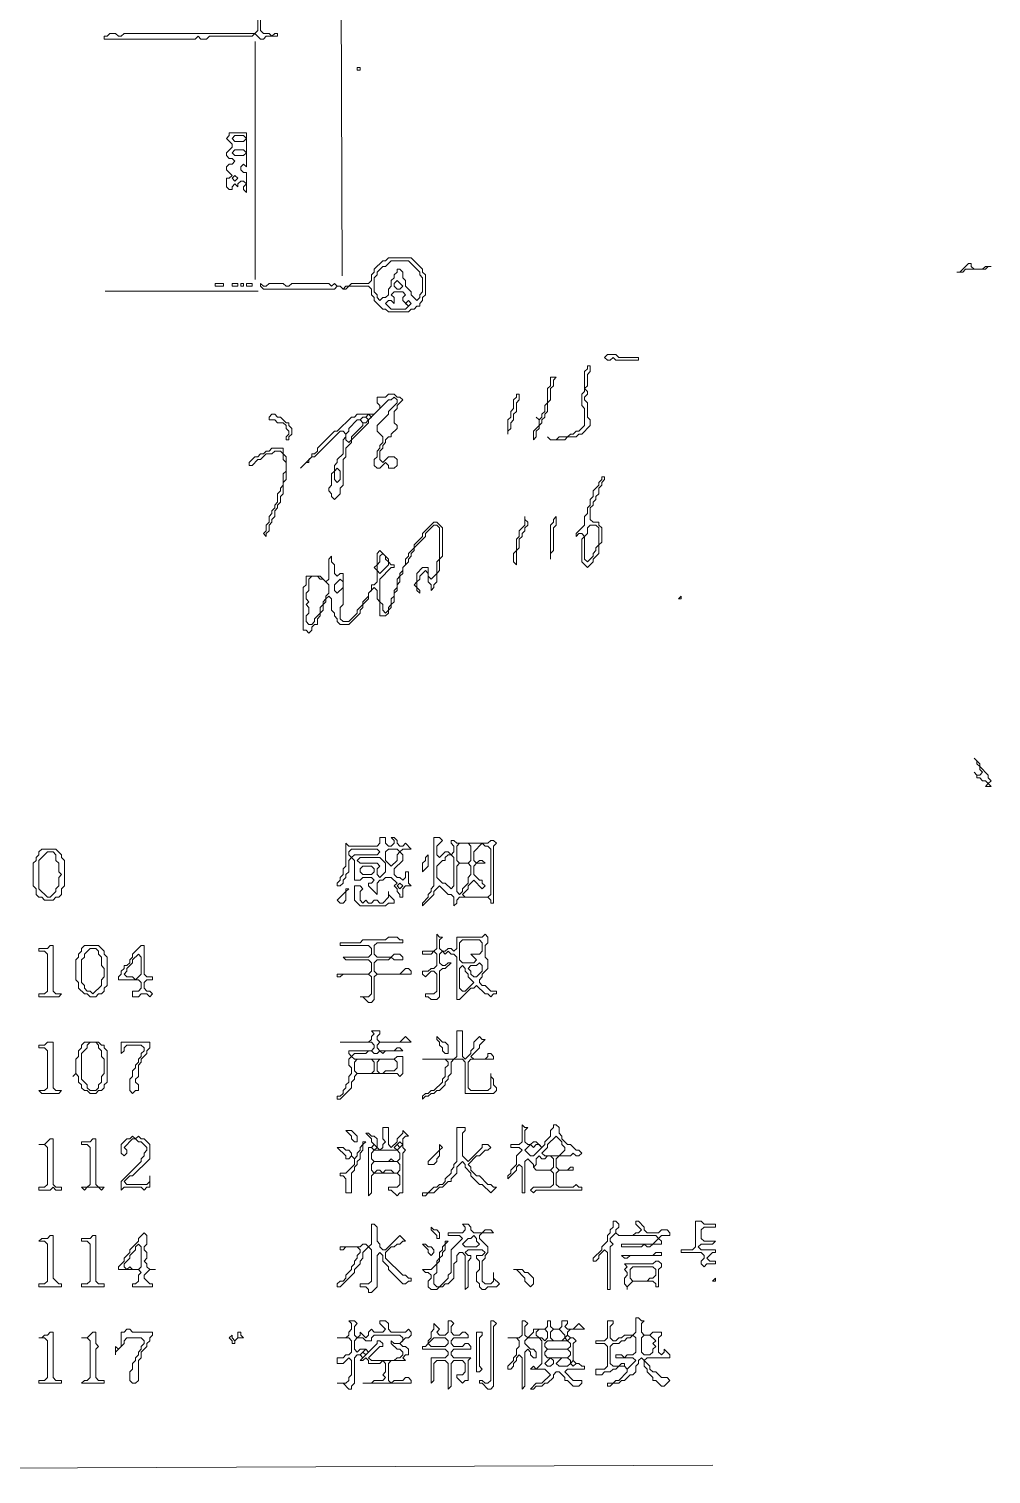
# Model space of a CAD drawing. Extents: x 10 to 1971, y 11 to 1392.
# Drawn here: x 1632 to 1971, y 26 to 535 of the extents above; entities that cross this region are included whole.
import ezdxf

# ---------------------------------------------------------------- set-up
doc = ezdxf.new("R2010")
doc.units = 0
for name, color, linetype, lineweight in [('TEXT_FALLBACK_OUTLINE', 2, 'Continuous', 0), ('TRACE_STRAIGHT', 5, 'Continuous', 0), ('TRACE_TEXT_SYMBOL', 6, 'Continuous', 0)]:
    doc.layers.add(name, color=color, linetype=linetype, lineweight=lineweight)

msp = doc.modelspace()

# ---------------------------------------------------------------- linework, layer by layer
at = {"layer": 'TEXT_FALLBACK_OUTLINE', "color": 2}
for points in [[(1703, 498), (1703, 497), (1702, 496), (1704, 494), (1704, 493), (1702, 491), (1702, 490), (1703, 489), (1704, 489), (1705, 488), (1704, 487), (1703, 487), (1702, 486), (1702, 485), (1704, 483), (1703, 482), (1702, 482), (1702, 479), (1703, 478), (1704, 478), (1704, 479), (1705, 480), (1706, 479), (1706, 480), (1707, 481), (1708, 481), (1709, 480), (1708, 479), (1708, 478), (1709, 477), (1709, 484), (1708, 484), (1707, 485), (1707, 486), (1708, 487), (1709, 486), (1709, 498)], [(1704, 496), (1705, 497), (1708, 497), (1709, 496), (1708, 495), (1705, 495)], [(1704, 491), (1705, 492), (1708, 492), (1709, 491), (1708, 490), (1705, 490)], [(1704, 482), (1705, 483), (1706, 482), (1705, 481)], [(1718, 387), (1717, 386), (1716, 386), (1715, 385), (1714, 385), (1713, 384), (1712, 384), (1710, 382), (1710, 381), (1711, 381), (1713, 383), (1714, 383), (1716, 385), (1718, 385), (1719, 386), (1721, 386), (1722, 385), (1722, 383), (1723, 382), (1723, 379), (1722, 378), (1722, 374), (1721, 373), (1721, 372), (1720, 371), (1720, 368), (1719, 367), (1719, 366), (1718, 365), (1718, 364), (1717, 363), (1717, 361), (1716, 360), (1716, 358), (1715, 357), (1716, 356), (1716, 357), (1717, 358), (1717, 360), (1718, 361), (1718, 362), (1719, 363), (1719, 365), (1720, 366), (1720, 367), (1721, 368), (1721, 370), (1722, 371), (1722, 375), (1723, 376), (1723, 384), (1722, 385), (1722, 387)], [(1834, 377), (1834, 376), (1833, 375), (1833, 374), (1831, 372), (1831, 370), (1830, 369), (1830, 367), (1829, 366), (1829, 364), (1828, 363), (1828, 360), (1825, 357), (1825, 356), (1826, 357), (1827, 357), (1828, 356), (1827, 355), (1827, 347), (1829, 345), (1831, 347), (1831, 348), (1833, 350), (1833, 353), (1834, 354), (1834, 359), (1833, 360), (1833, 361), (1831, 361), (1830, 362), (1830, 366), (1831, 367), (1831, 368), (1832, 369), (1832, 370), (1833, 371), (1833, 373), (1834, 374), (1834, 375), (1835, 376), (1835, 377)], [(1807, 363), (1807, 360), (1805, 358), (1805, 356), (1804, 355), (1804, 351), (1803, 350), (1803, 347), (1804, 346), (1804, 351), (1805, 352), (1805, 355), (1806, 356), (1806, 357), (1807, 358), (1807, 359), (1808, 360), (1808, 361), (1807, 362)], [(1818, 363), (1817, 362), (1817, 361), (1816, 360), (1816, 348), (1816, 350), (1817, 351), (1817, 359), (1818, 360)], [(1829, 359), (1830, 360), (1832, 360), (1833, 359), (1833, 353), (1832, 352), (1832, 351), (1831, 350), (1831, 349), (1829, 347), (1828, 348), (1828, 356), (1829, 357)], [(1756, 349), (1757, 350), (1758, 349), (1758, 348), (1759, 347), (1759, 346), (1756, 343), (1755, 344), (1755, 346), (1756, 347)], [(1731, 341), (1732, 342), (1734, 342), (1735, 341), (1736, 341), (1738, 339), (1738, 336), (1737, 335), (1737, 334), (1736, 333), (1736, 332), (1735, 331), (1735, 329), (1733, 327), (1733, 326), (1732, 325), (1731, 325), (1730, 326), (1730, 328), (1731, 329), (1731, 331), (1730, 332), (1731, 333), (1730, 334), (1730, 336), (1731, 337)], [(1742, 341), (1743, 340), (1743, 338), (1741, 336), (1740, 337), (1740, 339)], [(1775, 250), (1775, 233), (1774, 232), (1774, 231), (1773, 230), (1773, 229), (1771, 227), (1771, 226), (1775, 230), (1775, 231), (1777, 233), (1780, 230), (1781, 230), (1782, 229), (1782, 226), (1783, 227), (1783, 228), (1784, 229), (1794, 229), (1795, 228), (1795, 227), (1796, 227), (1796, 247), (1797, 248), (1796, 249), (1795, 249), (1794, 248), (1783, 248), (1782, 249), (1781, 249), (1781, 248), (1782, 247), (1782, 245), (1781, 244), (1780, 245), (1779, 245), (1777, 243), (1776, 244), (1776, 247), (1778, 249), (1777, 250)], [(1637, 246), (1636, 245), (1636, 244), (1635, 243), (1635, 242), (1634, 241), (1634, 233), (1635, 232), (1635, 230), (1636, 229), (1637, 229), (1638, 228), (1641, 228), (1642, 229), (1643, 229), (1644, 230), (1644, 232), (1645, 233), (1645, 242), (1644, 243), (1644, 244), (1642, 246)], [(1639, 245), (1641, 245), (1642, 244), (1642, 242), (1643, 241), (1643, 238), (1644, 237), (1643, 236), (1643, 233), (1642, 232), (1642, 231), (1640, 229), (1639, 229), (1636, 232), (1636, 242)], [(1745, 245), (1746, 246), (1755, 246), (1756, 245), (1755, 244), (1747, 244), (1746, 243), (1745, 244)], [(1758, 245), (1759, 246), (1762, 246), (1763, 245), (1762, 244), (1762, 242), (1760, 240), (1758, 242)], [(1783, 247), (1784, 248), (1787, 248), (1788, 247), (1788, 242), (1787, 241), (1784, 241), (1783, 242)], [(1792, 248), (1793, 247), (1794, 247), (1795, 246), (1795, 230), (1794, 229), (1786, 229), (1785, 230), (1787, 232), (1787, 233), (1789, 235), (1792, 232), (1793, 233), (1792, 234), (1792, 235), (1791, 235), (1789, 237), (1789, 240), (1790, 241), (1793, 241), (1792, 242), (1791, 242), (1790, 241), (1789, 242), (1789, 245)], [(1748, 242), (1749, 243), (1756, 243), (1758, 241), (1758, 238), (1756, 236), (1755, 237), (1755, 239), (1756, 240), (1755, 241), (1749, 241)], [(1749, 239), (1750, 240), (1753, 240), (1754, 239), (1754, 238), (1753, 237), (1750, 237), (1749, 238)], [(1773, 244), (1772, 243), (1772, 242), (1771, 241), (1771, 238), (1773, 240)], [(1779, 243), (1780, 244), (1781, 244), (1782, 243), (1782, 233), (1781, 232), (1779, 234), (1778, 234), (1776, 236), (1776, 240), (1778, 242), (1779, 242)], [(1783, 240), (1784, 241), (1787, 241), (1788, 240), (1788, 237), (1787, 236), (1787, 234), (1785, 232), (1785, 231), (1784, 230), (1783, 231)], [(1762, 233), (1763, 234), (1764, 233), (1763, 232)], [(1744, 232), (1744, 231), (1741, 228), (1742, 227), (1743, 227), (1744, 228), (1744, 231), (1745, 232)], [(1747, 233), (1747, 228), (1749, 226), (1758, 226), (1759, 227), (1761, 227), (1761, 228), (1759, 230), (1759, 231), (1759, 229), (1757, 227), (1756, 227), (1755, 228), (1754, 228), (1753, 227), (1752, 227), (1751, 228), (1750, 227), (1749, 228), (1749, 231), (1750, 232), (1749, 233)], [(1759, 215), (1758, 214), (1750, 214), (1749, 213), (1742, 213), (1742, 212), (1752, 212), (1753, 211), (1753, 209), (1752, 208), (1743, 208), (1744, 207), (1752, 207), (1753, 206), (1753, 203), (1752, 202), (1741, 202), (1741, 201), (1742, 201), (1743, 202), (1752, 202), (1753, 201), (1753, 195), (1752, 194), (1749, 194), (1750, 194), (1752, 192), (1753, 192), (1754, 193), (1754, 201), (1755, 202), (1767, 202), (1767, 203), (1766, 204), (1765, 204), (1763, 202), (1755, 202), (1754, 203), (1754, 206), (1755, 207), (1759, 207), (1760, 208), (1761, 207), (1764, 207), (1764, 208), (1763, 209), (1761, 209), (1760, 208), (1755, 208), (1754, 209), (1754, 212), (1755, 213), (1764, 213), (1764, 214), (1763, 214), (1762, 215)], [(1784, 213), (1785, 214), (1791, 214), (1792, 213), (1792, 210), (1791, 209), (1788, 209), (1790, 207), (1789, 206), (1785, 206), (1784, 207)], [(1640, 212), (1639, 211), (1636, 211), (1636, 210), (1638, 210), (1639, 209), (1639, 196), (1638, 195), (1636, 195), (1636, 194), (1643, 194), (1644, 195), (1642, 195), (1641, 196), (1641, 212)], [(1652, 212), (1651, 211), (1651, 210), (1650, 209), (1650, 208), (1649, 207), (1649, 200), (1650, 199), (1650, 197), (1652, 195), (1653, 195), (1654, 194), (1656, 194), (1657, 195), (1658, 195), (1659, 196), (1659, 197), (1660, 198), (1660, 208), (1659, 209), (1659, 210), (1657, 212)], [(1654, 211), (1656, 211), (1657, 210), (1657, 209), (1658, 208), (1658, 205), (1659, 204), (1659, 201), (1658, 200), (1658, 198), (1655, 195), (1654, 196), (1653, 196), (1652, 197), (1652, 198), (1651, 199), (1651, 207), (1652, 208), (1652, 209)], [(1672, 212), (1669, 209), (1669, 208), (1668, 207), (1668, 206), (1667, 205), (1666, 205), (1666, 204), (1665, 203), (1665, 202), (1664, 201), (1664, 200), (1671, 200), (1672, 199), (1672, 197), (1671, 196), (1669, 196), (1669, 194), (1671, 194), (1672, 195), (1674, 195), (1675, 194), (1676, 195), (1675, 196), (1674, 196), (1673, 197), (1673, 199), (1674, 200), (1676, 200), (1676, 201), (1674, 201), (1673, 202), (1673, 212)], [(1671, 209), (1672, 208), (1672, 202), (1670, 200), (1669, 201), (1667, 201), (1666, 202), (1667, 203), (1667, 204), (1669, 206), (1669, 207)], [(1784, 204), (1785, 205), (1786, 204), (1786, 203), (1787, 202), (1787, 201), (1789, 199), (1786, 196), (1785, 196), (1784, 197)], [(1790, 205), (1791, 206), (1792, 205), (1792, 203), (1790, 201), (1789, 201), (1788, 202), (1788, 203), (1787, 204), (1788, 205)], [(1639, 178), (1638, 177), (1636, 177), (1636, 176), (1638, 176), (1639, 175), (1639, 162), (1638, 161), (1636, 161), (1637, 160), (1643, 160), (1644, 161), (1642, 161), (1641, 162), (1641, 178)], [(1652, 178), (1651, 177), (1651, 176), (1650, 175), (1650, 173), (1649, 172), (1649, 167), (1648, 166), (1649, 167), (1650, 166), (1650, 164), (1651, 163), (1651, 162), (1652, 161), (1653, 161), (1654, 160), (1656, 160), (1657, 161), (1658, 161), (1659, 162), (1659, 163), (1660, 164), (1660, 175), (1659, 176), (1659, 177), (1658, 177), (1657, 178)], [(1653, 177), (1654, 178), (1656, 178), (1657, 177), (1657, 176), (1658, 175), (1658, 173), (1659, 172), (1659, 167), (1658, 166), (1658, 164), (1657, 163), (1657, 162), (1656, 161), (1654, 161), (1653, 162), (1653, 163), (1651, 165), (1651, 174), (1653, 176)], [(1665, 178), (1665, 174), (1666, 175), (1666, 176), (1667, 177), (1672, 177), (1673, 176), (1673, 175), (1672, 174), (1672, 173), (1671, 172), (1671, 171), (1670, 170), (1670, 169), (1669, 168), (1669, 166), (1668, 165), (1668, 161), (1669, 160), (1670, 161), (1671, 161), (1671, 163), (1670, 164), (1670, 165), (1671, 166), (1671, 170), (1672, 171), (1672, 172), (1674, 174), (1674, 175), (1675, 176), (1675, 178)], [(1776, 180), (1776, 179), (1777, 178), (1777, 177), (1778, 176), (1778, 175), (1779, 174), (1780, 174), (1780, 177), (1779, 178), (1778, 178)], [(1747, 171), (1748, 172), (1753, 172), (1754, 171), (1754, 168), (1753, 167), (1748, 167), (1747, 168)], [(1755, 171), (1756, 172), (1761, 172), (1762, 171), (1762, 169), (1761, 168), (1758, 168), (1757, 167), (1756, 167), (1755, 168)], [(1757, 148), (1757, 144), (1758, 143), (1757, 142), (1757, 141), (1756, 140), (1755, 141), (1755, 144), (1754, 145), (1753, 145), (1752, 146), (1751, 146), (1753, 144), (1753, 143), (1754, 142), (1753, 141), (1752, 141), (1752, 124), (1753, 125), (1753, 131), (1754, 132), (1762, 132), (1763, 131), (1763, 128), (1762, 127), (1759, 127), (1759, 126), (1760, 126), (1762, 124), (1763, 125), (1764, 125), (1764, 139), (1765, 140), (1764, 141), (1764, 144), (1765, 145), (1766, 145), (1764, 147), (1764, 146), (1762, 144), (1762, 143), (1760, 141), (1759, 142), (1759, 148)], [(1783, 148), (1783, 136), (1782, 135), (1782, 134), (1781, 133), (1781, 132), (1779, 130), (1779, 129), (1778, 128), (1777, 128), (1776, 127), (1775, 127), (1773, 125), (1771, 125), (1771, 124), (1772, 124), (1773, 125), (1775, 125), (1777, 127), (1778, 127), (1780, 129), (1781, 129), (1781, 130), (1783, 132), (1783, 134), (1785, 136), (1786, 135), (1786, 134), (1788, 132), (1788, 131), (1791, 128), (1792, 128), (1795, 125), (1797, 127), (1796, 127), (1795, 128), (1794, 128), (1791, 131), (1790, 131), (1788, 133), (1788, 134), (1787, 135), (1790, 138), (1791, 138), (1793, 140), (1794, 140), (1795, 141), (1794, 142), (1792, 142), (1792, 141), (1787, 136), (1785, 138), (1785, 146), (1786, 147), (1786, 148)], [(1640, 144), (1638, 142), (1636, 142), (1638, 142), (1639, 141), (1639, 128), (1638, 127), (1636, 127), (1636, 126), (1640, 126), (1641, 127), (1642, 126), (1644, 126), (1644, 127), (1642, 127), (1641, 128), (1641, 144)], [(1655, 144), (1654, 143), (1651, 143), (1651, 142), (1653, 142), (1654, 141), (1654, 128), (1653, 127), (1651, 127), (1652, 126), (1653, 127), (1657, 127), (1658, 126), (1659, 127), (1657, 127), (1656, 128), (1656, 144)], [(1669, 145), (1668, 144), (1667, 144), (1665, 142), (1665, 139), (1666, 138), (1667, 139), (1667, 140), (1666, 141), (1669, 144), (1670, 144), (1671, 143), (1672, 143), (1674, 141), (1674, 140), (1673, 139), (1673, 138), (1672, 137), (1672, 136), (1665, 129), (1665, 126), (1666, 127), (1672, 127), (1673, 126), (1674, 127), (1675, 127), (1675, 131), (1675, 129), (1674, 128), (1667, 128), (1666, 129), (1668, 131), (1669, 131), (1675, 137), (1675, 142), (1673, 144), (1672, 144), (1671, 145), (1670, 144)], [(1750, 143), (1750, 142), (1749, 141), (1749, 140), (1748, 139), (1748, 138), (1747, 137), (1746, 138), (1746, 139), (1745, 140), (1744, 140), (1743, 141), (1741, 141), (1744, 138), (1744, 137), (1745, 137), (1746, 138), (1747, 137), (1747, 135), (1744, 132), (1742, 132), (1742, 131), (1743, 131), (1744, 130), (1744, 125), (1746, 125), (1746, 132), (1747, 133), (1747, 134), (1748, 135), (1748, 136), (1749, 137), (1749, 139), (1750, 140), (1750, 142), (1751, 143)], [(1744, 147), (1746, 145), (1746, 144), (1747, 143), (1748, 143), (1748, 145), (1746, 147)], [(1762, 142), (1763, 143), (1764, 142), (1763, 141)], [(1818, 145), (1820, 143), (1820, 142), (1821, 141), (1821, 140), (1819, 138), (1814, 138), (1813, 139), (1815, 141), (1815, 142)], [(1753, 141), (1754, 142), (1755, 141), (1754, 140)], [(1753, 139), (1754, 140), (1762, 140), (1763, 139), (1763, 137), (1762, 136), (1761, 136), (1760, 137), (1759, 136), (1754, 136), (1753, 137)], [(1761, 141), (1762, 142), (1763, 141), (1762, 140)], [(1777, 142), (1777, 140), (1773, 136), (1773, 135), (1775, 135), (1776, 136), (1776, 137), (1777, 138), (1777, 140), (1778, 141)], [(1809, 142), (1810, 141), (1811, 142), (1812, 142), (1813, 141), (1810, 138), (1809, 138), (1807, 140)], [(1811, 137), (1812, 138), (1813, 137), (1814, 137), (1815, 138), (1816, 138), (1817, 137), (1817, 134), (1816, 133), (1811, 133), (1810, 134), (1811, 135)], [(1753, 135), (1754, 136), (1762, 136), (1763, 135), (1763, 133), (1762, 132), (1761, 132), (1760, 133), (1758, 133), (1757, 132), (1756, 133), (1755, 133), (1754, 132), (1753, 133)], [(1774, 113), (1774, 112), (1776, 110), (1776, 109), (1777, 109), (1777, 111), (1776, 112), (1775, 112)], [(1838, 115), (1838, 113), (1837, 112), (1837, 111), (1836, 110), (1836, 108), (1834, 106), (1834, 105), (1831, 102), (1831, 101), (1832, 101), (1833, 102), (1833, 103), (1835, 105), (1836, 104), (1836, 91), (1837, 91), (1837, 106), (1838, 107), (1837, 108), (1837, 109), (1839, 111), (1840, 110), (1853, 110), (1854, 109), (1852, 107), (1841, 107), (1841, 106), (1848, 106), (1849, 107), (1850, 106), (1851, 106), (1852, 107), (1855, 107), (1855, 108), (1854, 109), (1855, 110), (1858, 110), (1858, 111), (1857, 112), (1855, 112), (1854, 111), (1850, 111), (1849, 112), (1849, 113), (1847, 115), (1846, 115), (1846, 114), (1848, 112), (1847, 111), (1846, 111), (1845, 110), (1840, 110), (1839, 111), (1839, 112), (1840, 113), (1840, 114), (1839, 115)], [(1867, 115), (1867, 106), (1866, 105), (1862, 105), (1862, 104), (1869, 104), (1870, 103), (1870, 102), (1869, 101), (1869, 100), (1870, 99), (1871, 100), (1874, 100), (1874, 101), (1872, 101), (1871, 102), (1873, 104), (1874, 104), (1874, 105), (1869, 105), (1868, 106), (1869, 107), (1873, 107), (1874, 108), (1870, 108), (1869, 109), (1869, 112), (1870, 113), (1874, 113), (1874, 114), (1870, 114), (1869, 115)], [(1640, 110), (1639, 109), (1637, 109), (1636, 108), (1638, 108), (1639, 107), (1639, 94), (1638, 93), (1636, 93), (1636, 92), (1644, 92), (1644, 93), (1643, 93), (1641, 95), (1641, 110)], [(1655, 110), (1654, 109), (1651, 109), (1651, 108), (1653, 108), (1654, 107), (1654, 94), (1653, 93), (1651, 93), (1651, 92), (1659, 92), (1659, 93), (1657, 93), (1656, 94), (1656, 110)], [(1673, 111), (1671, 109), (1671, 108), (1668, 105), (1668, 104), (1666, 102), (1666, 101), (1664, 99), (1664, 98), (1671, 98), (1672, 97), (1671, 96), (1671, 94), (1670, 93), (1669, 93), (1669, 92), (1676, 92), (1676, 93), (1675, 93), (1673, 95), (1673, 96), (1675, 98), (1677, 98), (1675, 98), (1674, 99), (1674, 100), (1673, 101), (1674, 102), (1674, 104), (1673, 105), (1673, 106), (1674, 107), (1674, 110)], [(1670, 106), (1671, 107), (1672, 106), (1672, 99), (1671, 98), (1669, 98), (1668, 99), (1667, 98), (1666, 99), (1666, 100), (1668, 102), (1668, 103), (1670, 105)], [(1771, 107), (1773, 105), (1773, 104), (1774, 103), (1775, 104), (1775, 105), (1774, 106), (1773, 106), (1772, 107)], [(1788, 109), (1789, 110), (1790, 109), (1790, 108), (1791, 107), (1790, 106), (1786, 106), (1785, 107), (1787, 109)], [(1853, 104), (1852, 103), (1841, 103), (1842, 102), (1843, 102), (1844, 103), (1855, 103), (1855, 104)], [(1803, 98), (1804, 98), (1807, 95), (1807, 94), (1809, 92), (1810, 93), (1810, 95), (1808, 97), (1807, 97), (1806, 98)], [(1853, 101), (1852, 100), (1842, 100), (1843, 99), (1842, 98), (1843, 97), (1843, 96), (1842, 95), (1842, 93), (1843, 92), (1843, 91), (1843, 92), (1845, 94), (1852, 94), (1853, 93), (1853, 92), (1854, 92), (1854, 98), (1855, 99), (1855, 100), (1854, 101)], [(1844, 98), (1845, 99), (1852, 99), (1853, 98), (1853, 96), (1852, 95), (1851, 95), (1850, 94), (1845, 94), (1844, 95)], [(1874, 95), (1873, 94), (1874, 94)], [(1667, 77), (1666, 76), (1665, 76), (1665, 71), (1664, 70), (1663, 71), (1663, 68), (1663, 69), (1666, 72), (1666, 73), (1667, 74), (1672, 74), (1673, 73), (1673, 72), (1672, 71), (1672, 70), (1671, 69), (1671, 68), (1670, 67), (1670, 66), (1669, 65), (1669, 63), (1668, 62), (1668, 59), (1669, 58), (1670, 58), (1671, 59), (1671, 66), (1672, 67), (1672, 69), (1674, 71), (1674, 72), (1675, 73), (1675, 74), (1676, 75), (1676, 76), (1669, 76), (1668, 77)], [(1780, 80), (1780, 76), (1779, 75), (1777, 75), (1776, 76), (1777, 77), (1775, 79), (1775, 77), (1774, 76), (1774, 74), (1773, 73), (1773, 72), (1772, 71), (1771, 71), (1771, 70), (1779, 70), (1780, 69), (1780, 68), (1779, 67), (1774, 67), (1774, 58), (1775, 59), (1775, 65), (1776, 66), (1779, 66), (1780, 65), (1780, 56), (1781, 57), (1781, 65), (1782, 66), (1785, 66), (1786, 65), (1786, 62), (1785, 61), (1783, 61), (1783, 60), (1785, 58), (1786, 59), (1787, 59), (1787, 66), (1788, 67), (1782, 67), (1781, 68), (1781, 69), (1782, 70), (1788, 70), (1788, 71), (1787, 72), (1786, 72), (1785, 71), (1782, 71), (1781, 72), (1781, 73), (1782, 74), (1787, 74), (1787, 75), (1786, 76), (1785, 76), (1784, 75), (1782, 75), (1781, 76), (1781, 78), (1782, 79), (1781, 80)], [(1795, 80), (1795, 59), (1794, 58), (1793, 58), (1792, 59), (1791, 59), (1791, 58), (1792, 58), (1794, 56), (1795, 56), (1796, 57), (1796, 78), (1797, 79), (1796, 80)], [(1811, 76), (1812, 77), (1814, 77), (1815, 76), (1815, 74), (1814, 73), (1813, 74), (1812, 74), (1811, 75)], [(1816, 76), (1817, 77), (1819, 77), (1821, 75), (1821, 74), (1820, 73), (1817, 73), (1816, 74)], [(1640, 76), (1639, 75), (1638, 75), (1637, 74), (1636, 74), (1638, 74), (1639, 73), (1639, 60), (1638, 59), (1636, 59), (1636, 58), (1644, 58), (1644, 59), (1642, 59), (1641, 60), (1641, 76)], [(1655, 76), (1653, 74), (1651, 74), (1653, 74), (1654, 73), (1654, 60), (1653, 59), (1652, 59), (1651, 58), (1659, 58), (1659, 59), (1657, 59), (1656, 60), (1656, 70), (1657, 71), (1656, 72), (1656, 76)], [(1753, 74), (1754, 75), (1763, 75), (1764, 74), (1764, 73), (1763, 72), (1761, 72), (1760, 73), (1760, 72), (1762, 70), (1763, 70), (1764, 69), (1764, 68), (1763, 67), (1762, 67), (1761, 66), (1753, 66), (1752, 67), (1756, 71), (1757, 71), (1757, 72), (1756, 73), (1755, 73), (1755, 72), (1752, 69), (1751, 70), (1749, 70), (1748, 69), (1747, 70), (1747, 73), (1748, 74), (1750, 74), (1751, 73), (1753, 73)], [(1775, 74), (1779, 74), (1780, 73), (1780, 72), (1779, 71), (1774, 71), (1773, 72)], [(1790, 76), (1790, 62), (1791, 62), (1792, 63), (1791, 64), (1791, 74), (1792, 75), (1792, 76)], [(1814, 72), (1815, 73), (1822, 73), (1823, 72), (1823, 71), (1822, 70), (1815, 70), (1814, 71)], [(1821, 74), (1822, 75), (1823, 74), (1822, 73)], [(1844, 74), (1845, 75), (1846, 74), (1846, 69), (1845, 68), (1843, 68), (1842, 67), (1841, 68), (1839, 68), (1839, 67), (1845, 67), (1846, 66), (1843, 63), (1842, 64), (1842, 65), (1841, 65), (1840, 64), (1838, 64), (1837, 65), (1837, 71), (1838, 72), (1840, 72), (1841, 73), (1842, 73), (1843, 74)], [(1848, 74), (1849, 75), (1851, 75), (1853, 73), (1852, 72), (1853, 71), (1852, 70), (1852, 69), (1851, 68), (1849, 68), (1848, 69)], [(1749, 68), (1750, 69), (1751, 68), (1750, 67)], [(1750, 69), (1751, 70), (1752, 69), (1751, 68)], [(1814, 69), (1815, 70), (1822, 70), (1823, 69), (1823, 68), (1822, 67), (1815, 67), (1814, 68)], [(1816, 67), (1817, 66), (1817, 65), (1816, 64), (1815, 64), (1814, 65)], [(1820, 67), (1822, 67), (1823, 66), (1823, 65), (1822, 64), (1819, 64), (1818, 65)], [(1823, 65), (1824, 66), (1825, 65), (1824, 64)]]:
    msp.add_lwpolyline(points, close=True, dxfattribs=at)
for points in [[(1730, 342), (1730, 339), (1729, 338), (1729, 323), (1730, 323), (1731, 322), (1732, 323), (1732, 324), (1733, 325), (1734, 325), (1734, 327), (1735, 328), (1735, 329), (1736, 330), (1736, 332), (1737, 333), (1737, 334), (1738, 335), (1739, 334), (1739, 330), (1740, 329), (1740, 328), (1741, 327), (1741, 326), (1742, 325), (1745, 325), (1749, 329), (1749, 330), (1750, 331), (1750, 332), (1752, 334), (1752, 336), (1754, 338), (1755, 337), (1755, 334), (1756, 333), (1756, 328), (1758, 328), (1759, 329), (1759, 330), (1760, 331), (1760, 332), (1761, 333), (1761, 336), (1762, 337), (1762, 339), (1763, 340), (1763, 342), (1764, 343), (1764, 345), (1766, 347), (1766, 348), (1767, 349), (1767, 350), (1768, 351), (1768, 352), (1772, 356), (1772, 357), (1775, 360), (1776, 360), (1777, 359), (1777, 348), (1776, 347), (1776, 343)], [(1775, 361), (1771, 357), (1771, 356), (1768, 353), (1768, 352), (1766, 350), (1766, 349), (1765, 348), (1765, 346), (1764, 345), (1764, 344), (1763, 343), (1763, 342), (1762, 341), (1762, 338), (1761, 337), (1761, 335), (1760, 334), (1760, 332), (1759, 331), (1759, 330), (1758, 329), (1757, 330), (1757, 332), (1756, 333), (1756, 341), (1760, 345), (1761, 345), (1761, 346), (1760, 346), (1759, 347), (1759, 348), (1756, 351), (1755, 350), (1755, 346), (1754, 345), (1755, 344), (1755, 340), (1754, 339), (1753, 339), (1753, 337), (1752, 336), (1752, 335), (1750, 333), (1750, 332), (1748, 330), (1748, 329), (1745, 326), (1743, 326), (1742, 327), (1742, 331), (1743, 332), (1743, 343), (1742, 343), (1741, 342), (1740, 343), (1740, 346), (1739, 347), (1739, 349), (1738, 348), (1738, 341), (1737, 340), (1735, 342), (1730, 342)], [(1776, 343), (1774, 341), (1773, 342), (1773, 345), (1771, 345), (1769, 343), (1769, 340), (1768, 339), (1769, 338), (1769, 337), (1770, 336), (1770, 337), (1769, 338), (1769, 340), (1770, 341), (1770, 342), (1772, 344), (1773, 343), (1773, 340), (1774, 339), (1774, 337), (1775, 338), (1775, 339), (1776, 340), (1776, 343), (1777, 344), (1777, 348), (1778, 349), (1778, 359), (1776, 361), (1775, 361)], [(1756, 250), (1756, 248), (1755, 247), (1745, 247), (1744, 248), (1744, 240), (1743, 239), (1743, 237), (1742, 236), (1742, 235), (1741, 234), (1741, 233), (1742, 233), (1743, 234), (1743, 235), (1744, 236), (1744, 237), (1745, 238), (1745, 242), (1746, 243), (1747, 242), (1747, 235), (1749, 235), (1750, 236), (1753, 236), (1754, 235), (1753, 234), (1752, 234), (1752, 233), (1755, 230), (1755, 234), (1756, 235), (1757, 235), (1758, 236), (1760, 236), (1762, 234), (1761, 233), (1762, 232), (1762, 231), (1763, 230), (1763, 229), (1764, 229), (1764, 232), (1765, 233), (1767, 233), (1766, 234), (1766, 238), (1765, 238), (1765, 236), (1764, 235), (1763, 236), (1762, 236), (1761, 237), (1761, 239), (1764, 242), (1764, 244), (1763, 245), (1764, 246), (1767, 246), (1765, 248), (1764, 247), (1763, 247), (1762, 248), (1762, 249)], [(1762, 249), (1761, 250), (1760, 250), (1761, 249), (1761, 248), (1760, 247), (1759, 247), (1758, 248), (1758, 250), (1756, 250)], [(1776, 216), (1776, 211), (1775, 210), (1771, 210), (1771, 209), (1774, 209), (1775, 210), (1776, 209), (1776, 205), (1775, 204), (1774, 204), (1773, 203), (1771, 203), (1771, 202), (1772, 201), (1774, 203), (1775, 203), (1776, 202), (1776, 196), (1775, 195), (1772, 195), (1772, 194), (1773, 194), (1774, 193), (1776, 193), (1777, 194), (1777, 203), (1778, 204), (1779, 204), (1781, 206), (1780, 206), (1779, 205), (1778, 205), (1777, 206), (1777, 209), (1778, 210), (1779, 209), (1780, 210), (1781, 209), (1782, 209), (1783, 208), (1783, 193), (1784, 193), (1788, 197), (1789, 197), (1790, 198), (1793, 195), (1794, 195), (1795, 194), (1796, 195), (1797, 195), (1797, 196), (1795, 196), (1793, 198), (1792, 198), (1791, 199), (1791, 200), (1792, 201), (1792, 202), (1794, 204), (1794, 207), (1793, 208), (1793, 212), (1794, 213)], [(1794, 213), (1794, 215), (1793, 216), (1792, 215), (1783, 215), (1783, 211), (1782, 210), (1781, 211), (1780, 211), (1779, 210), (1778, 210), (1777, 211), (1777, 214), (1778, 215), (1777, 215), (1776, 216)], [(1753, 182), (1754, 181), (1753, 180), (1753, 179), (1752, 178), (1742, 178), (1753, 178), (1754, 177), (1754, 176), (1753, 175), (1745, 175), (1745, 174), (1746, 173), (1745, 172), (1745, 170), (1746, 169), (1746, 167), (1745, 166), (1745, 164), (1744, 163), (1744, 162), (1743, 161), (1743, 160), (1742, 159), (1741, 159), (1741, 158), (1742, 158), (1746, 162), (1746, 164), (1747, 165), (1747, 166), (1748, 167), (1762, 167), (1763, 166), (1764, 167), (1764, 173), (1762, 173), (1761, 172), (1747, 172), (1746, 173), (1747, 174), (1751, 174), (1752, 175), (1753, 175), (1754, 174), (1755, 174), (1756, 175), (1757, 174), (1758, 175), (1764, 175), (1763, 176), (1762, 176), (1761, 175), (1756, 175), (1755, 176), (1755, 177), (1756, 178), (1767, 178), (1765, 180), (1763, 178), (1756, 178), (1755, 179), (1755, 180), (1756, 181)], [(1756, 181), (1756, 182), (1753, 182)], [(1783, 182), (1783, 173), (1782, 172), (1771, 172), (1779, 172), (1780, 171), (1780, 170), (1779, 169), (1779, 166), (1778, 165), (1778, 164), (1775, 161), (1774, 161), (1773, 160), (1772, 160), (1771, 159), (1771, 158), (1772, 159), (1773, 159), (1774, 160), (1775, 160), (1776, 161), (1777, 161), (1779, 163), (1779, 164), (1780, 165), (1780, 166), (1781, 167), (1781, 171), (1782, 172), (1785, 172), (1786, 171), (1786, 160), (1796, 160), (1797, 161), (1797, 162), (1796, 163), (1796, 165), (1795, 166), (1795, 167), (1795, 162), (1794, 161), (1788, 161), (1787, 162), (1787, 171), (1788, 172), (1796, 172), (1796, 173), (1795, 174), (1794, 174), (1794, 173), (1793, 172), (1789, 172), (1788, 173), (1791, 176), (1791, 177), (1793, 179), (1792, 179), (1791, 180), (1789, 178), (1789, 176), (1788, 175), (1788, 174), (1786, 172)], [(1786, 172), (1785, 173), (1785, 182), (1783, 182)], [(1806, 149), (1806, 143), (1805, 142), (1802, 142), (1802, 141), (1805, 141), (1806, 140), (1804, 138), (1804, 135), (1802, 133), (1802, 132), (1801, 131), (1801, 130), (1804, 133), (1804, 134), (1805, 135), (1806, 134), (1806, 125), (1807, 125), (1807, 136), (1808, 137), (1810, 135), (1810, 134), (1811, 133), (1816, 133), (1817, 132), (1817, 128), (1816, 127), (1810, 127), (1809, 126), (1810, 125), (1811, 126), (1827, 126), (1827, 127), (1826, 127), (1825, 128), (1824, 127), (1819, 127), (1818, 128), (1818, 132), (1819, 133), (1824, 133), (1824, 134), (1823, 134), (1822, 133), (1819, 133), (1818, 134), (1818, 137), (1819, 138), (1823, 138), (1824, 139), (1825, 138), (1826, 138), (1827, 139), (1826, 140), (1825, 140), (1823, 142), (1822, 142), (1820, 144), (1820, 145), (1819, 146), (1819, 148), (1818, 149), (1817, 149)], [(1817, 149), (1817, 148), (1816, 147), (1816, 145), (1814, 143), (1814, 142), (1813, 141), (1811, 143), (1810, 143), (1809, 142), (1808, 142), (1807, 143), (1807, 147), (1808, 148), (1807, 148), (1806, 149)], [(1753, 114), (1753, 107), (1752, 106), (1751, 107), (1750, 107), (1749, 106), (1742, 106), (1742, 105), (1743, 105), (1744, 106), (1748, 106), (1749, 105), (1749, 104), (1748, 103), (1748, 102), (1747, 101), (1747, 100), (1746, 99), (1746, 98), (1744, 96), (1744, 95), (1743, 94), (1742, 94), (1741, 93), (1741, 92), (1742, 92), (1747, 97), (1747, 98), (1749, 100), (1749, 101), (1750, 102), (1750, 104), (1752, 106), (1753, 105), (1753, 94), (1752, 93), (1749, 93), (1749, 92), (1751, 92), (1752, 91), (1752, 90), (1753, 90), (1755, 92), (1755, 103), (1756, 104), (1757, 103), (1757, 101), (1759, 99), (1759, 98), (1764, 93), (1765, 93), (1766, 94), (1767, 94), (1767, 95), (1766, 95), (1765, 96), (1764, 96), (1758, 102), (1758, 104), (1760, 106), (1761, 106), (1762, 107), (1763, 107), (1764, 108)], [(1764, 108), (1765, 108), (1763, 110), (1758, 105), (1757, 105), (1756, 106), (1756, 107), (1755, 108), (1755, 113), (1754, 114), (1753, 114)], [(1785, 114), (1786, 113), (1786, 112), (1785, 111), (1780, 111), (1780, 110), (1784, 110), (1785, 109), (1781, 105), (1781, 97), (1780, 96), (1780, 95), (1777, 92), (1776, 92), (1775, 93), (1775, 96), (1776, 97), (1776, 100), (1777, 101), (1777, 102), (1778, 103), (1778, 104), (1779, 105), (1779, 107), (1780, 108), (1779, 108), (1779, 107), (1778, 106), (1778, 105), (1777, 104), (1777, 102), (1776, 101), (1776, 100), (1774, 98), (1771, 98), (1772, 97), (1773, 97), (1774, 96), (1774, 95), (1773, 94), (1773, 92), (1774, 91), (1776, 91), (1777, 92), (1778, 92), (1779, 93), (1780, 93), (1782, 95), (1782, 100), (1783, 101), (1783, 103), (1784, 104), (1785, 104), (1786, 103), (1786, 91), (1787, 92), (1787, 101), (1788, 102), (1788, 103), (1787, 103), (1786, 104), (1787, 105), (1792, 105), (1793, 104)], [(1793, 104), (1792, 103), (1790, 103), (1790, 102), (1791, 101), (1791, 98), (1790, 97), (1790, 94), (1791, 93), (1791, 92), (1792, 91), (1793, 91), (1794, 92), (1797, 92), (1798, 93), (1796, 95), (1796, 97), (1796, 94), (1795, 93), (1793, 93), (1792, 94), (1792, 101), (1793, 102), (1793, 103), (1794, 104), (1794, 106), (1791, 109), (1791, 110), (1792, 111), (1796, 111), (1795, 112), (1793, 112), (1792, 111), (1789, 111), (1788, 112), (1788, 113), (1787, 114), (1785, 114)], [(1745, 80), (1746, 79), (1746, 77), (1745, 76), (1745, 75), (1744, 74), (1741, 74), (1745, 74), (1746, 73), (1746, 69), (1745, 68), (1744, 68), (1743, 67), (1741, 67), (1741, 65), (1743, 65), (1745, 67), (1746, 66), (1746, 61), (1745, 60), (1745, 59), (1744, 58), (1741, 58), (1743, 58), (1745, 56), (1746, 56), (1746, 57), (1747, 58), (1747, 67), (1748, 68), (1749, 68), (1750, 67), (1749, 66), (1750, 66), (1751, 67), (1752, 66), (1752, 65), (1756, 65), (1757, 66), (1758, 65), (1758, 62), (1757, 61), (1758, 60), (1757, 59), (1754, 59), (1753, 58), (1750, 58), (1767, 58), (1767, 59), (1766, 60), (1765, 60), (1764, 59), (1761, 59), (1760, 58), (1759, 59), (1759, 65), (1760, 66), (1765, 66), (1764, 67), (1765, 68), (1766, 68), (1766, 70), (1765, 71), (1764, 71)], [(1764, 71), (1763, 72), (1765, 74), (1766, 74), (1767, 75), (1767, 76), (1766, 77), (1765, 76), (1760, 76), (1759, 77), (1759, 79), (1758, 80), (1756, 80), (1756, 79), (1758, 77), (1757, 76), (1754, 76), (1753, 77), (1752, 76), (1752, 75), (1751, 74), (1749, 76), (1749, 75), (1748, 74), (1747, 75), (1747, 78), (1748, 79), (1747, 80), (1745, 80)], [(1806, 80), (1806, 75), (1805, 74), (1801, 74), (1804, 74), (1805, 73), (1805, 71), (1804, 70), (1804, 68), (1803, 67), (1803, 66), (1801, 64), (1801, 63), (1802, 63), (1803, 64), (1803, 65), (1804, 66), (1804, 67), (1805, 68), (1806, 67), (1806, 56), (1807, 57), (1807, 69), (1808, 70), (1809, 69), (1809, 68), (1810, 67), (1811, 67), (1811, 69), (1810, 70), (1809, 70), (1807, 72), (1807, 73), (1808, 74), (1812, 74), (1813, 73), (1813, 65), (1811, 63), (1810, 64), (1809, 63), (1814, 63), (1816, 61), (1813, 58), (1811, 58), (1809, 56), (1810, 56), (1811, 57), (1813, 57), (1814, 58), (1815, 58), (1817, 60), (1817, 61), (1818, 62), (1819, 62), (1821, 60), (1821, 59), (1822, 59), (1824, 57), (1826, 57), (1827, 58), (1827, 59), (1824, 59), (1821, 62), (1822, 63)], [(1822, 63), (1828, 63), (1828, 64), (1827, 64), (1826, 65), (1825, 65), (1824, 66), (1824, 72), (1825, 73), (1824, 74), (1823, 74), (1822, 75), (1822, 76), (1823, 77), (1828, 77), (1826, 79), (1824, 77), (1822, 77), (1821, 78), (1822, 79), (1822, 80), (1820, 80), (1820, 78), (1819, 77), (1817, 77), (1816, 78), (1816, 80), (1815, 80), (1815, 78), (1814, 77), (1810, 77), (1810, 76), (1808, 74), (1807, 75), (1807, 78), (1808, 79), (1807, 80), (1806, 80)], [(1846, 81), (1846, 76), (1845, 75), (1842, 75), (1841, 74), (1840, 74), (1839, 73), (1838, 73), (1837, 74), (1837, 78), (1838, 79), (1838, 80), (1836, 80), (1836, 74), (1835, 73), (1832, 73), (1832, 72), (1835, 72), (1836, 71), (1836, 64), (1835, 63), (1832, 63), (1832, 61), (1834, 61), (1835, 62), (1837, 62), (1838, 63), (1839, 63), (1840, 64), (1842, 64), (1843, 63), (1843, 62), (1840, 59), (1839, 59), (1838, 58), (1836, 58), (1836, 57), (1837, 57), (1838, 58), (1840, 58), (1841, 59), (1842, 59), (1844, 61), (1845, 61), (1846, 62), (1846, 64), (1847, 65), (1847, 66), (1848, 67), (1849, 66), (1849, 64), (1850, 63), (1850, 62), (1852, 60), (1852, 59), (1853, 59), (1855, 57), (1856, 57), (1858, 59), (1857, 60), (1855, 60), (1853, 62), (1852, 62), (1851, 63)], [(1851, 63), (1851, 64), (1849, 66), (1850, 67), (1858, 67), (1858, 68), (1856, 70), (1856, 69), (1855, 68), (1854, 69), (1854, 74), (1855, 75), (1855, 76), (1852, 76), (1851, 75), (1849, 75), (1848, 76), (1848, 79), (1849, 80), (1848, 80), (1847, 81), (1846, 81)]]:
    msp.add_lwpolyline(points, dxfattribs=at)
at = {"layer": 'TRACE_STRAIGHT', "color": 5}
for p, q in [((1742.13, 601.38), (1742.76, 447.62)), ((1712.11, 446.38), (1712.12, 530.13)), ((1659.37, 442.28), (1713.13, 442.32)), ((1074.37, 26.06), (1873.12, 29.17))]:
    msp.add_line(p, q, dxfattribs=at)
at = {"layer": 'TRACE_TEXT_SYMBOL', "color": 6}
for points in [[(1713, 571), (1713, 534), (1712, 533), (1666, 533), (1665, 532), (1664, 532), (1663, 533), (1661, 533), (1660, 532), (1659, 532), (1659, 531), (1691, 531), (1692, 532), (1693, 531), (1695, 531), (1696, 532), (1711, 532), (1712, 533), (1714, 531), (1715, 531), (1716, 532), (1720, 532), (1720, 533), (1719, 533), (1718, 532), (1717, 533), (1715, 533), (1714, 534), (1714, 570)], [(1759, 406), (1758, 405), (1755, 405), (1755, 403), (1756, 402), (1756, 401), (1754, 399), (1748, 399), (1747, 398), (1746, 398), (1741, 393), (1740, 393), (1734, 387), (1734, 386), (1733, 385), (1732, 385), (1732, 384), (1728, 380), (1730, 382), (1731, 382), (1731, 383), (1732, 384), (1733, 384), (1742, 393), (1743, 393), (1744, 392), (1744, 391), (1743, 390), (1743, 385), (1741, 383), (1741, 382), (1740, 381), (1740, 379), (1739, 378), (1739, 374), (1738, 373), (1738, 372), (1739, 371), (1739, 370), (1740, 369), (1742, 371), (1742, 373), (1743, 374), (1743, 383), (1744, 384), (1744, 387), (1746, 389), (1746, 390), (1752, 396), (1752, 397), (1759, 404), (1760, 404), (1761, 405), (1762, 404), (1762, 403), (1759, 400), (1759, 399), (1755, 395), (1755, 393), (1757, 391), (1757, 389), (1756, 388), (1756, 387), (1755, 386)], [(1755, 386), (1755, 384), (1754, 383), (1754, 381), (1755, 380), (1756, 380), (1758, 382), (1759, 381), (1759, 380), (1761, 380), (1762, 381), (1762, 383), (1761, 384), (1759, 384), (1757, 382), (1756, 383), (1756, 386), (1757, 387), (1757, 388), (1758, 389), (1758, 390), (1759, 391), (1760, 391), (1760, 392), (1762, 394), (1762, 395), (1761, 396), (1761, 400), (1762, 401), (1762, 402), (1764, 404), (1763, 405), (1762, 405), (1761, 406), (1759, 406)]]:
    msp.add_lwpolyline(points, dxfattribs=at)
for points in [[(1748, 521), (1748, 520), (1749, 520), (1749, 521)], [(1759, 454), (1758, 453), (1757, 453), (1754, 450), (1754, 449), (1753, 448), (1753, 446), (1752, 445), (1746, 445), (1745, 444), (1744, 444), (1743, 443), (1742, 444), (1741, 444), (1740, 445), (1739, 444), (1738, 445), (1725, 445), (1724, 444), (1723, 444), (1722, 445), (1717, 445), (1716, 444), (1715, 444), (1714, 445), (1714, 444), (1715, 443), (1740, 443), (1741, 444), (1742, 444), (1743, 443), (1744, 443), (1745, 444), (1752, 444), (1753, 443), (1753, 441), (1754, 440), (1754, 439), (1757, 436), (1758, 436), (1759, 435), (1766, 435), (1767, 436), (1768, 436), (1769, 437), (1770, 437), (1770, 438), (1771, 439), (1771, 440), (1772, 441), (1772, 448), (1771, 449), (1771, 450), (1767, 454)], [(1760, 453), (1766, 453), (1770, 449), (1770, 448), (1771, 447), (1771, 442), (1770, 441), (1770, 440), (1769, 439), (1767, 441), (1767, 442), (1765, 444), (1765, 446), (1764, 447), (1764, 449), (1763, 450), (1762, 450), (1762, 449), (1761, 448), (1761, 447), (1760, 446), (1760, 444), (1759, 443), (1759, 441), (1758, 440), (1757, 440), (1756, 439), (1755, 440), (1755, 441), (1754, 442), (1754, 447), (1755, 448), (1755, 449), (1757, 451), (1758, 451)], [(1963, 452), (1960, 449), (1959, 449), (1961, 449), (1962, 450), (1969, 450), (1970, 451), (1971, 451), (1969, 451), (1968, 450), (1965, 450), (1964, 451), (1964, 452)], [(1698, 445), (1701, 445), (1701, 444), (1698, 444)], [(1704, 445), (1706, 445), (1706, 444), (1704, 444)], [(1707, 445), (1708, 445), (1708, 444), (1707, 444)], [(1709, 445), (1711, 445), (1711, 444), (1709, 444)], [(1761, 445), (1762, 446), (1764, 444), (1763, 443), (1762, 443), (1761, 444)], [(1760, 441), (1761, 442), (1764, 442), (1765, 441), (1764, 440), (1764, 439), (1766, 437), (1765, 436), (1760, 436), (1758, 438), (1759, 439), (1760, 439), (1761, 438), (1761, 440)], [(1765, 438), (1766, 439), (1767, 438), (1766, 437)], [(1836, 420), (1835, 419), (1836, 418), (1837, 418), (1838, 419), (1839, 418), (1847, 418), (1847, 419), (1840, 419), (1839, 420)], [(1816, 412), (1816, 409), (1815, 408), (1815, 403), (1814, 402), (1814, 400), (1813, 399), (1813, 398), (1812, 397), (1811, 398), (1812, 397), (1812, 395), (1810, 393), (1810, 390), (1811, 391), (1811, 393), (1812, 394), (1812, 395), (1813, 396), (1813, 397), (1814, 398), (1814, 399), (1815, 400), (1815, 403), (1816, 404), (1816, 408), (1817, 409), (1817, 411), (1818, 412)], [(1829, 416), (1829, 415), (1828, 414), (1828, 407), (1827, 406), (1827, 402), (1828, 401), (1828, 395), (1826, 393), (1825, 393), (1824, 392), (1823, 392), (1822, 391), (1819, 391), (1818, 390), (1816, 390), (1815, 391), (1816, 390), (1821, 390), (1822, 391), (1825, 391), (1826, 392), (1827, 392), (1830, 395), (1830, 397), (1829, 398), (1829, 403), (1828, 404), (1828, 405), (1829, 406), (1829, 407), (1828, 408), (1829, 409), (1829, 413), (1830, 414), (1830, 416)], [(1804, 406), (1804, 405), (1803, 404), (1803, 401), (1802, 400), (1802, 398), (1801, 397), (1801, 392), (1801, 393), (1802, 394), (1802, 396), (1803, 397), (1803, 399), (1804, 400), (1804, 403), (1805, 404), (1805, 406)], [(1718, 399), (1717, 398), (1717, 397), (1719, 397), (1720, 396), (1722, 396), (1723, 395), (1723, 394), (1724, 393), (1724, 392), (1723, 391), (1723, 390), (1724, 390), (1724, 391), (1725, 392), (1725, 394), (1724, 395), (1724, 396), (1723, 396), (1721, 398), (1720, 398), (1719, 399)], [(1748, 397), (1749, 397), (1750, 396), (1750, 395), (1746, 391), (1746, 390), (1745, 389), (1744, 390), (1744, 392), (1745, 393), (1745, 394)], [(1749, 397), (1750, 398), (1751, 398), (1752, 397), (1751, 396), (1750, 396)], [(1751, 398), (1752, 399), (1753, 398), (1752, 397)], [(1740, 379), (1741, 380), (1742, 379), (1742, 376), (1741, 375), (1740, 376)], [(1862, 335), (1861, 334), (1862, 334)], [(1965, 278), (1966, 277), (1966, 276), (1967, 275), (1967, 274), (1968, 273), (1967, 272), (1966, 272), (1965, 273), (1966, 272), (1966, 271), (1967, 271), (1968, 270), (1969, 270), (1970, 269), (1969, 268), (1971, 268), (1970, 269), (1971, 270), (1970, 271), (1970, 272), (1967, 275), (1967, 276)], [(1706, 76), (1706, 74), (1705, 73), (1704, 74), (1704, 75), (1703, 74), (1704, 73), (1704, 72), (1705, 72), (1705, 73), (1706, 74), (1708, 74), (1707, 75), (1707, 76)]]:
    msp.add_lwpolyline(points, close=True, dxfattribs=at)

doc.saveas('drawing.dxf')
